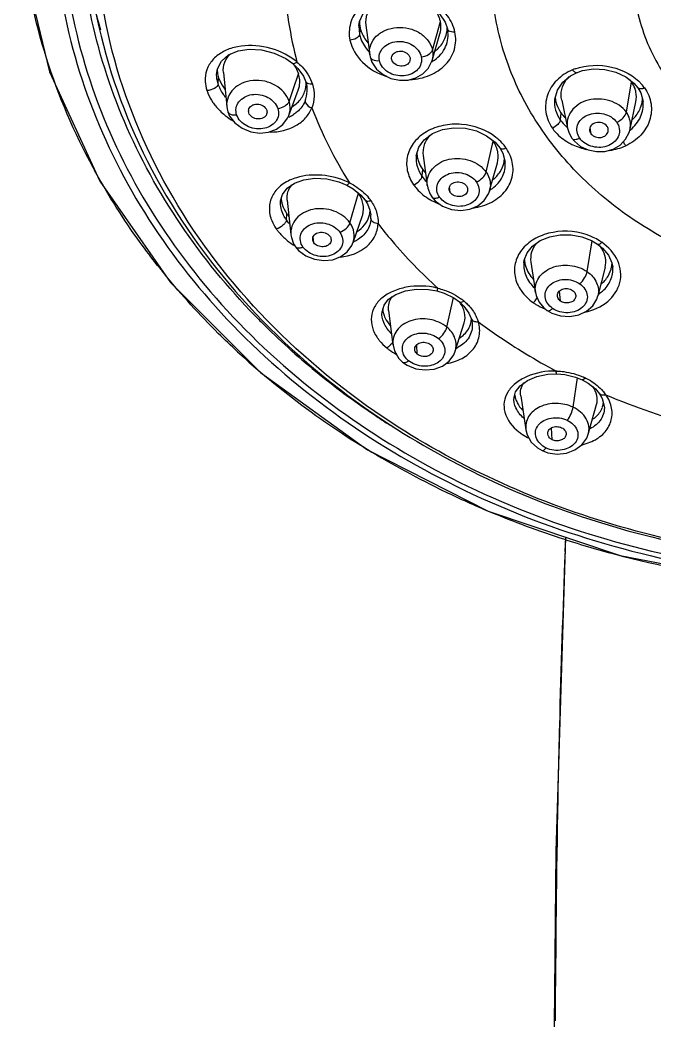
# Model space of a CAD drawing. Extents: x 0 to 1128, y 0 to 827.
# Drawn here: x 413.5 to 443.47, y 488.34 to 535.58 of the extents above; entities that cross this region are included whole.
import ezdxf

# ---------------------------------------------------------------- set-up
doc = ezdxf.new("R2010")
doc.units = 0
doc.header["$LTSCALE"] = 10
doc.header["$MEASUREMENT"] = 0
doc.layers.add('DEF_LAYER_ASSEM_MEMBER', color=7, linetype='CONTINUOUS')

msp = doc.modelspace()

# ---------------------------------------------------------------- linework, layer by layer
at = {"layer": 'DEF_LAYER_ASSEM_MEMBER', "color": 7, "linetype": 'Continuous'}
for p, q in [((433.306, 535.867), (433.569, 535.469)), ((429.499, 535.312), (429.499, 535.308)), ((429.825, 535.339), (430.007, 533.934)), ((433.569, 535.469), (433.677, 535.153)), ((432.948, 533.66), (433.321, 534.929)), ((433.699, 535.005), (433.699, 535.006)), ((430.007, 533.935), (430.022, 533.844)), ((430.022, 533.844), (430.023, 533.843)), ((431.91, 533.794), (431.905, 533.65)), ((426.383, 533.522), (426.621, 533.29)), ((431.045, 533.714), (431.041, 533.735)), ((422.789, 533.092), (422.789, 533.098)), ((423.105, 533.099), (423.259, 531.493)), ((427.048, 532.379), (427.048, 532.379)), ((442.669, 532.375), (442.804, 532.136)), ((426.189, 531.074), (426.636, 532.272)), ((442.804, 532.136), (442.91, 531.725)), ((423.258, 531.497), (423.259, 531.489)), ((438.735, 531.836), (438.734, 531.824)), ((439.068, 531.8), (439.342, 530.466)), ((442.304, 530.43), (442.57, 531.709)), ((442.914, 531.725), (442.914, 531.726)), ((423.31, 531.244), (423.31, 531.244)), ((423.31, 531.244), (423.396, 531.044)), ((424.298, 531.192), (424.286, 531.251)), ((426.19, 531.074), (426.191, 531.076)), ((439.341, 530.465), (439.341, 530.464)), ((440.463, 530.192), (440.406, 530.504)), ((435.526, 530.114), (435.925, 529.806)), ((439.541, 530.006), (439.667, 529.851)), ((442.252, 530.271), (442.295, 530.432)), ((442.3, 530.411), (442.304, 530.43)), ((435.925, 529.806), (436.143, 529.551)), ((436.143, 529.551), (436.289, 529.292)), ((432.206, 529.168), (432.205, 529.165)), ((432.532, 529.183), (432.724, 527.76)), ((436.289, 529.292), (436.398, 528.869)), ((435.668, 527.528), (436.031, 528.838)), ((436.4, 528.869), (436.399, 528.874)), ((432.726, 527.748), (432.724, 527.76)), ((432.934, 527.231), (433.091, 527.046)), ((433.812, 527.43), (433.76, 527.561)), ((425.801, 527.032), (425.802, 527.039)), ((426.113, 527.071), (426.285, 525.446)), ((429.794, 527.067), (429.896, 526.901)), ((429.225, 525.084), (429.663, 526.344)), ((430.056, 526.381), (430.056, 526.381)), ((426.289, 525.444), (426.291, 525.432)), ((440.015, 525.347), (440.482, 525.168)), ((426.5, 524.879), (426.651, 524.699)), ((429.226, 525.085), (429.226, 525.086)), ((440.482, 525.168), (440.76, 525.004)), ((437.613, 524.156), (437.829, 522.713)), ((441.117, 523.906), (440.774, 522.553)), ((441.478, 523.908), (441.477, 523.909)), ((434.248, 522.27), (434.45, 522.077)), ((430.589, 521.809), (430.589, 521.809)), ((430.898, 521.869), (431.099, 520.24)), ((434.799, 521.486), (434.8, 521.485)), ((434.8, 521.486), (434.843, 521.268)), ((434.046, 519.956), (434.467, 521.287)), ((434.843, 521.268), (434.844, 521.259)), ((431.107, 520.241), (431.108, 520.231)), ((431.561, 519.428), (431.773, 519.282)), ((440.039, 518.598), (440.311, 518.445)), ((436.818, 517.773), (436.887, 518.023)), ((437.134, 517.839), (437.371, 516.23)), ((440.859, 517.932), (440.985, 517.713)), ((440.985, 517.713), (441.078, 517.355)), ((440.323, 516.031), (440.716, 517.428)), ((440.323, 516.03), (440.323, 516.031)), ((439.252, 511.167), (438.793, 496.33))]:
    msp.add_line(p, q, dxfattribs=at)
at = {"layer": 'DEF_LAYER_ASSEM_MEMBER', "color": 9, "linetype": 'Continuous'}
for p, q in [((429.499, 535.308), (429.524, 534.901)), ((429.553, 535.224), (429.524, 534.901)), ((432.968, 534.154), (433.343, 535.511)), ((431.045, 533.714), (431.042, 533.735)), ((422.854, 532.567), (422.879, 532.852)), ((426.41, 532.348), (426.645, 533.041)), ((426.203, 531.738), (426.41, 532.348)), ((442.123, 531.22), (442.362, 532.662)), ((439.026, 531.202), (438.999, 530.859)), ((435.504, 528.397), (435.834, 529.856)), ((432.5, 528.531), (432.475, 528.201)), ((433.812, 527.43), (433.78, 527.704)), ((429.077, 526.004), (429.474, 527.398)), ((426.074, 526.142), (426.097, 526.432)), ((430.061, 526.205), (430.056, 526.381)), ((427.369, 525.065), (427.345, 525.349)), ((440.27, 523.703), (440.5, 525.157)), ((433.649, 521.081), (433.955, 522.473)), ((439.014, 522.307), (438.97, 522.797)), ((432.255, 519.804), (432.224, 520.246)), ((439.607, 517.302), (439.814, 518.688)), ((438.621, 515.767), (438.593, 516.333)), ((439.25, 511.183), (439.224, 510.499))]:
    msp.add_line(p, q, dxfattribs=at)
at = {"layer": 'DEF_LAYER_ASSEM_MEMBER', "color": 7, "linetype": 'Continuous'}
for points in [[(413.504, 539.168), (413.583, 538.558), (414.898, 533.127), (417.263, 527.964), (420.607, 523.195), (424.854, 518.94), (429.904, 515.296), (435.601, 512.398), (441.82, 510.3), (447.946, 509.132)], [(429.5, 535.308), (429.533, 535.501), (429.7, 535.886), (429.993, 536.215), (430.399, 536.469), (430.884, 536.63), (431.414, 536.684), (431.953, 536.625), (432.47, 536.465), (432.931, 536.208), (433.306, 535.867)], [(433.677, 535.153), (433.684, 535.119), (433.699, 535.004)], [(422.789, 533.092), (422.822, 533.276), (423.008, 533.632), (423.35, 533.927), (423.804, 534.121), (424.323, 534.2), (424.907, 534.166), (425.505, 534.016), (426.055, 533.758), (426.383, 533.522)], [(430.023, 533.843), (430.113, 533.58), (430.329, 533.262), (430.636, 533.004), (431.008, 532.822), (431.412, 532.732), (431.818, 532.742), (432.19, 532.846), (432.512, 533.031), (432.765, 533.288), (432.931, 533.601), (432.95, 533.661)], [(426.621, 533.29), (426.876, 532.925), (426.988, 532.666)], [(438.741, 531.836), (438.864, 532.272), (439.119, 532.648), (439.482, 532.946), (439.762, 533.09)], [(439.762, 533.09), (440.057, 533.188), (440.566, 533.264), (441.104, 533.237), (441.628, 533.11), (442.099, 532.891), (442.478, 532.6), (442.669, 532.375)], [(426.988, 532.666), (427.002, 532.621), (427.039, 532.449), (427.047, 532.379)], [(423.259, 531.489), (423.275, 531.38), (423.31, 531.244)], [(423.396, 531.044), (423.644, 530.718), (423.986, 530.464), (424.39, 530.298), (424.818, 530.234), (425.233, 530.277), (425.601, 530.418), (425.906, 530.641), (426.129, 530.937), (426.191, 531.076)], [(432.206, 529.168), (432.322, 529.572), (432.585, 529.929), (432.969, 530.217), (433.445, 530.408), (433.976, 530.491), (434.521, 530.469), (435.048, 530.341), (435.526, 530.114)], [(439.341, 530.464), (439.414, 530.233), (439.541, 530.006)], [(439.667, 529.851), (439.958, 529.614), (440.311, 529.447), (440.704, 529.366), (441.107, 529.378), (441.492, 529.482), (441.825, 529.676), (442.083, 529.946), (442.252, 530.271)], [(425.802, 527.039), (425.885, 527.336), (426.114, 527.647), (426.456, 527.884), (426.897, 528.038), (427.423, 528.107), (427.99, 528.077), (428.553, 527.943), (428.928, 527.787)], [(428.928, 527.787), (429.227, 527.612), (429.595, 527.306), (429.794, 527.067)], [(432.73, 527.748), (432.748, 527.646), (432.857, 527.357), (432.934, 527.231)], [(433.091, 527.046), (433.441, 526.793), (433.862, 526.637), (434.309, 526.587), (434.74, 526.648), (435.115, 526.813), (435.411, 527.061), (435.614, 527.376), (435.669, 527.531)], [(429.896, 526.901), (430.017, 526.597), (430.056, 526.381)], [(426.291, 525.432), (426.31, 525.309), (426.418, 525.013), (426.5, 524.879)], [(437.282, 524.112), (437.301, 524.238), (437.438, 524.591), (437.692, 524.908), (438.056, 525.166), (438.501, 525.348), (438.995, 525.443), (439.51, 525.442), (440.015, 525.347)], [(426.651, 524.699), (426.991, 524.447), (427.399, 524.285), (427.835, 524.224), (428.26, 524.266), (428.638, 524.41), (428.941, 524.638), (429.159, 524.932), (429.226, 525.086)], [(440.76, 525.004), (440.998, 524.809), (441.273, 524.474), (441.439, 524.109), (441.477, 523.91)], [(430.589, 521.809), (430.684, 522.126), (430.901, 522.4), (431.246, 522.629), (431.698, 522.795), (432.221, 522.878), (432.78, 522.865), (433.173, 522.795)], [(433.173, 522.795), (433.519, 522.686), (433.975, 522.463), (434.248, 522.27)], [(437.838, 522.715), (437.869, 522.57), (438.006, 522.258), (438.228, 521.988), (438.381, 521.865)], [(438.381, 521.865), (438.605, 521.737), (439.019, 521.608), (439.455, 521.585), (439.873, 521.661), (440.242, 521.83), (440.532, 522.084), (440.723, 522.397), (440.775, 522.553)], [(434.45, 522.077), (434.689, 521.744), (434.8, 521.485)], [(431.108, 520.231), (431.176, 519.958), (431.38, 519.609), (431.561, 519.428)], [(431.773, 519.282), (432.18, 519.119), (432.618, 519.061), (433.049, 519.104), (433.438, 519.245), (433.753, 519.477), (433.972, 519.777), (434.046, 519.956)], [(436.887, 518.023), (437.101, 518.311), (437.447, 518.564), (437.893, 518.754), (438.414, 518.863), (438.832, 518.88)], [(438.832, 518.88), (439.212, 518.847), (439.723, 518.725), (440.039, 518.598)], [(440.311, 518.445), (440.662, 518.164), (440.859, 517.932)], [(437.379, 516.239), (437.443, 515.993), (437.631, 515.659), (437.921, 515.384), (438.141, 515.255)], [(438.141, 515.255), (438.41, 515.155), (438.859, 515.094), (439.299, 515.142), (439.696, 515.288), (440.023, 515.524), (440.249, 515.837), (440.323, 516.03)], [(438.793, 496.33), (438.597, 476.592), (438.164, 456.059)]]:
    msp.add_lwpolyline(points, dxfattribs=at)
for centre, radius, start, end in [((442.735, 542.364), 26.452, 190.9383, 195.9037), ((430.869, 535.503), 1.346, 179.7537, 188.2077), ((430.846, 535.5), 1.323, 188.2288, 192.0418), ((432.178, 535.263), 1.191, 2.4424, 12.0396), ((432.258, 535.252), 1.412, 350.471, 357.5747), ((432.27, 535.25), 1.4, 336.9658, 350.4547), ((425.006, 532.445), 1.75, 33.4831, 37.9253), ((424.094, 533.275), 1.285, 181.5215, 187.7218), ((440.403, 531.927), 1.392, 136.0123, 143.7972), ((440.452, 531.882), 1.458, 134.8106, 136.0607), ((425.665, 532.64), 1.351, 349.1422, 357.9572), ((441.178, 531.834), 1.444, 34.9753, 40.0772), ((441.258, 531.891), 1.346, 34.3478, 34.9407), ((440.142, 532.027), 1.383, 183.1398, 187.65), ((440.142, 532.028), 1.384, 187.6505, 188.1453), ((440.152, 532.029), 1.393, 188.1632, 197.5555), ((441.448, 531.963), 1.439, 342.0053, 350.7785), ((441.485, 531.956), 1.402, 350.8038, 356.3652), ((424.564, 531.277), 0.279, 170.3718, 185.384), ((434.647, 529.027), 1.448, 34.9512, 37.6625), ((434.702, 529.065), 1.381, 26.3446, 34.9676), ((434.771, 529.099), 1.304, 17.2586, 26.3435), ((433.572, 529.365), 1.343, 182.8253, 188.1027), ((433.656, 529.378), 1.428, 188.1604, 197.6405), ((435.087, 529.118), 1.284, 349.0835, 356.3118), ((433.936, 529.537), 1.753, 215.0126, 221.6456), ((426.997, 527.227), 1.173, 183.0997, 189.0005), ((428.153, 526.476), 1.611, 34.9453, 36.5035), ((428.442, 526.635), 1.279, 18.5144, 18.9616), ((427.674, 527.536), 1.925, 214.9795, 219.118), ((428.873, 526.641), 1.152, 342.3645, 347.2741), ((428.826, 526.651), 1.2, 347.3274, 357.7295), ((439.727, 524.011), 1.457, 31.6669, 38.5471), ((438.548, 524.332), 1.24, 183.0977, 184.2444), ((438.57, 524.334), 1.263, 184.2606, 189.4618), ((440.193, 524.161), 1.255, 349.2909, 350.0628), ((440.2, 524.16), 1.248, 350.0607, 357.9418), ((433.004, 521.329), 1.558, 37.0882, 37.7076), ((433.016, 521.338), 1.543, 36.5051, 37.0882), ((448.477, 544.827), 33.298, 224.1676, 225.3286), ((431.725, 522.024), 1.112, 184.2399, 190.5551), ((449.354, 545.748), 34.57, 225.3681, 231.0587), ((433.726, 521.543), 1.087, 342.1003, 345.2897), ((433.725, 521.543), 1.088, 345.2899, 345.7509), ((433.715, 521.545), 1.098, 345.7794, 356.7846), ((450.519, 547.199), 36.431, 231.0683, 236.3683), ((437.884, 518.014), 1.04, 184.8504, 192.6908), ((440.002, 517.655), 1.047, 339.1458, 341.7615), ((440.004, 517.654), 1.044, 341.7615, 343.8902), ((440.006, 517.653), 1.043, 343.9028, 354.3808), ((451.104, 548.054), 37.467, 236.3477, 237.2846), ((451.207, 548.213), 37.656, 237.284, 237.4908), ((451.256, 548.291), 37.748, 237.4908, 237.7228)]:
    msp.add_arc(centre, radius, start, end, dxfattribs=at)
at = {"layer": 'DEF_LAYER_ASSEM_MEMBER', "color": 9, "linetype": 'Continuous'}
for centre, radius, start, end in [((445.483, 538.547), 19.546, 183.4128, 194.6816), ((431.556, 535.554), 2.163, 223.2976, 223.6196), ((424.805, 531.496), 2.745, 49.8517, 52.2764), ((431.975, 535.241), 1.9, 300.3234, 301.4505), ((431.986, 535.223), 1.88, 301.4519, 301.8104), ((440.571, 530.857), 2.567, 109.73, 112.6088), ((441.312, 531.202), 2.035, 35.023, 40.8317), ((446.956, 539.081), 21.114, 201.2468, 211.9837), ((425.389, 533.802), 3.508, 230.9837, 238.9521), ((425.507, 532.6), 1.739, 292.4033, 294.2143), ((425.547, 532.514), 1.644, 294.1643, 301.5444), ((441.289, 530.63), 1.026, 348.8127, 356.4852), ((434.388, 528.026), 2.554, 49.2567, 52.0007), ((441.191, 531.808), 1.801, 307.3917, 308.5825), ((434.683, 528.311), 2.143, 35.0112, 40.4445), ((440.952, 532.185), 2.787, 277.8724, 294.0843), ((444.17, 543.323), 30.939, 208.4068, 208.6711), ((427.67, 525.147), 3.075, 63.411, 64.7194), ((433.722, 527.895), 1.007, 185.8895, 187.696), ((434.723, 529.089), 1.813, 302.1401, 306.4217), ((428.158, 525.705), 2.331, 35.1313, 39.7498), ((434.709, 529.11), 1.838, 301.3709, 302.1484), ((434.341, 529.623), 2.928, 239.335, 242.632), ((434.393, 529.726), 3.043, 242.646, 248.1481), ((439.306, 522.629), 2.965, 65.0916, 67.6921), ((439.369, 522.761), 2.818, 58.3557, 65.1345), ((428.081, 527.61), 3.131, 229.4336, 230.9667), ((428.226, 527.794), 3.365, 231.0235, 238.3071), ((428.583, 526.65), 1.675, 292.4902, 293.505), ((428.611, 526.589), 1.608, 293.4698, 299.9189), ((439.475, 522.936), 2.613, 55.2898, 58.3153), ((446.49, 544.866), 33.729, 218.2247, 219.2123), ((432.429, 519.711), 3.307, 76.1881, 76.6327), ((432.7, 520.181), 2.765, 50.6003, 53.5213), ((433.355, 520.783), 1.865, 17.3135, 29.2169), ((439.416, 524.768), 3.045, 247.8785, 248.1691), ((430.293, 520.919), 0.968, 319.993, 324.9861), ((430.321, 520.899), 0.933, 325.0124, 326.9122), ((433.468, 521.502), 1.544, 294.219, 297.851), ((448.868, 547.115), 37.005, 227.3012, 229.0915), ((450.073, 548.563), 38.889, 229.1464, 235.6968), ((432.42, 520.206), 0.916, 222.1159, 230.4854), ((438.711, 515.492), 3.52, 87.8351, 88.4629), ((438.799, 515.777), 3.221, 64.6692, 66.3528), ((439.355, 516.611), 2.208, 35.3886, 41.157), ((453.444, 546.816), 31.428, 246.9808, 255.2238), ((450.928, 549.801), 40.393, 235.684, 238.2311), ((438.664, 518.171), 2.595, 231.3101, 236.1786), ((451.902, 551.424), 42.285, 238.2675, 243.9353), ((452.532, 552.701), 43.71, 243.9286, 246.8993), ((453.08, 554.008), 45.127, 246.9109, 251.7997), ((453.479, 555.2), 46.384, 251.7905, 255.1471), ((1210.478, 481.478), 771.799, 177.845028, 178.456591), ((453.874, 556.789), 48.021, 255.1781, 262.9147)]:
    msp.add_arc(centre, radius, start, end, dxfattribs=at)
for points, start_tangent, end_tangent in [([(453.992, 573.396), (439.84, 571.195), (427.624, 564.894), (419.016, 555.354), (416.457, 549.765), (415.193, 543.881), (415.268, 537.905), (416.679, 532.044), (419.377, 526.5), (423.27, 521.464), (434.064, 513.587), (447.584, 509.491)], (-1, 0), (0.990632, -0.136562)), ([(453.992, 572.988), (439.981, 570.809), (427.886, 564.572), (419.36, 555.129), (416.825, 549.596), (415.571, 543.771), (415.642, 537.855), (417.035, 532.052), (419.703, 526.561), (423.553, 521.573), (434.234, 513.769), (447.616, 509.706)], (-1, 0), (0.990541, -0.137215)), ([(453.992, 522.756), (447.017, 523.903), (443.865, 525.294), (441.103, 527.168), (438.836, 529.45), (437.152, 532.055), (436.115, 534.88), (435.764, 537.819), (436.115, 540.758), (437.152, 543.583), (438.836, 546.188), (441.103, 548.47), (443.865, 550.343), (447.017, 551.735), (453.992, 552.882)], (-1, 0), (1, 0)), ([(431.044, 516.567), (425.156, 521.405), (420.724, 527.209), (417.972, 533.683), (417.039, 540.502)], (-0.83663, 0.547769), (0, 1)), ([(416.957, 528.604), (414.756, 533.769), (413.602, 539.161)], (-0.475728, 0.879592), (-0.112484, 0.993653)), ([(434.031, 535.007), (433.674, 535.775), (432.994, 536.393), (432.096, 536.768), (431.119, 536.848), (430.21, 536.62), (429.501, 536.122), (429.102, 535.422), (429.074, 534.625)], (-0.214794, 0.976659), (0.204982, -0.978766)), ([(430.006, 533.938), (430.058, 534.402), (430.319, 534.806), (430.749, 535.094), (431.287, 535.225), (431.856, 535.176), (432.373, 534.959), (432.762, 534.599), (432.968, 534.154)], (-0.128146, 0.991755), (0.208589, -0.978003)), ([(429.524, 534.901), (429.38, 534.718), (429.073, 534.625)], (-0.090074, -0.995935), (-0.998052, -0.062381)), ([(429.524, 534.901), (429.589, 534.682), (429.982, 534.071)], (0.20868, -0.977984), (0.685786, -0.727803)), ([(431.908, 532.761), (432.847, 532.971), (433.586, 533.472), (434.002, 534.191), (434.031, 535.007)], (0.9989, 0.046882), (-0.195652, 0.980673)), ([(432.976, 533.626), (433.547, 534.227), (433.699, 535.005)], (0.849795, 0.527113), (-0.092886, 0.995677)), ([(433.707, 535.093), (433.677, 535.153)], (-0.654604, 0.755972), (-0.209602, 0.977787)), ([(434.031, 535.007), (433.935, 535.005), (433.707, 535.093)], (-0.995823, -0.091304), (-0.654604, 0.755972)), ([(426.484, 533.666), (425.161, 534.278), (423.761, 534.316), (423.164, 534.116), (422.69, 533.787), (422.37, 533.348), (422.242, 532.817)], (-0.790854, 0.612004), (-0.041105, -0.999155)), ([(429.074, 534.625), (429.665, 533.591), (430.797, 532.913)], (0.208227, -0.978081), (0.950743, -0.309979)), ([(430.466, 533.66), (430.477, 533.978), (430.637, 534.26), (430.919, 534.465), (431.28, 534.563), (431.669, 534.537), (432.025, 534.391), (432.295, 534.147), (432.436, 533.842)], (-0.20868, 0.977984), (0.208654, -0.97799)), ([(430.023, 533.843), (430.062, 533.767)], (0.21157, -0.977363), (0.661075, -0.75032)), ([(430.062, 533.767), (430.132, 533.713), (430.466, 533.66)], (0.661075, -0.75032), (0.995764, 0.091945)), ([(432.436, 533.842), (432.428, 533.524), (432.27, 533.241), (431.989, 533.036), (431.626, 532.94), (431.238, 532.969), (430.882, 533.115), (430.609, 533.357), (430.466, 533.66)], (0.208654, -0.97799), (-0.208679, 0.977984)), ([(432.436, 533.842), (432.783, 533.95), (432.968, 534.154)], (0.995764, 0.091944), (0.266605, 0.963806)), ([(432.968, 534.154), (432.949, 533.661)], (0.20873, -0.977973), (-0.27981, -0.960055)), ([(426.575, 533.594), (426.46, 533.523), (426.383, 533.522)], (-0.783634, -0.621222), (-0.764549, 0.644566)), ([(426.575, 533.593), (426.818, 533.36), (427.304, 532.553)], (0.762556, -0.646922), (0.31163, -0.950204)), ([(439.705, 533.273), (441.421, 533.354), (442.852, 532.533)], (0.941231, 0.337762), (0.653391, -0.757021)), ([(422.854, 532.567), (422.817, 532.701), (422.789, 533.092)], (-0.307928, 0.95141), (0.087121, 0.996198)), ([(439.584, 533.227), (438.838, 532.729), (438.398, 532.029), (438.32, 531.236), (438.628, 530.469)], (-0.919789, -0.392413), (0.573328, -0.819326)), ([(439.762, 533.09), (439.683, 533.113), (439.584, 533.227)], (-0.923528, -0.383532), (-0.553192, 0.833054)), ([(422.243, 532.815), (422.242, 532.678), (422.323, 532.252)], (-0.050587, -0.99872), (0.313809, -0.949486)), ([(422.854, 532.567), (422.675, 532.349), (422.323, 532.252)], (-0.087904, -0.996129), (-0.999901, 0.014048)), ([(423.203, 531.94), (423.091, 532.091), (422.854, 532.567)], (-0.624737, 0.780836), (-0.308976, 0.95107)), ([(426.203, 531.738), (425.562, 532.486), (425.052, 532.683), (424.503, 532.722), (423.989, 532.594), (423.582, 532.319), (423.325, 531.938), (423.258, 531.497)], (-0.308447, 0.951242), (0.086398, -0.996261)), ([(426.959, 531.75), (427.053, 532.216), (427.048, 532.379)], (0.370899, 0.928673), (-0.092975, 0.995668)), ([(427.304, 532.553), (427.192, 532.55), (426.988, 532.666)], (-0.99258, -0.121594), (-0.309364, 0.950944)), ([(427.304, 532.553), (427.388, 531.979), (427.277, 531.429)], (0.305672, -0.952137), (-0.361573, -0.932344)), ([(442.979, 532.37), (443.283, 531.619), (443.216, 530.841), (442.801, 530.148), (442.09, 529.641)], (0.572181, -0.820127), (-0.909081, -0.416619)), ([(442.979, 532.37), (442.878, 532.335), (442.669, 532.375)], (-0.914083, -0.405527), (-0.571301, 0.820741)), ([(422.323, 532.252), (422.375, 532.109), (422.608, 531.688)], (0.302478, -0.953156), (0.573063, -0.819511)), ([(423.728, 531.106), (423.705, 531.425), (423.835, 531.716), (424.443, 532.055), (424.833, 532.051), (425.204, 531.926), (425.673, 531.401)], (-0.308442, 0.951243), (0.30847, -0.951234)), ([(422.609, 531.686), (422.731, 531.523), (423.18, 531.077)], (0.569832, -0.821761), (0.776232, -0.630448)), ([(425.304, 530.289), (426.523, 530.592), (426.979, 530.955), (427.276, 531.429)], (0.999991, -0.004175), (0.368171, 0.929758)), ([(425.673, 531.401), (426.011, 531.526), (426.203, 531.738)], (0.988702, 0.149896), (0.321943, 0.946759)), ([(426.191, 531.076), (426.242, 531.572), (426.203, 531.738)], (0.350011, 0.936746), (-0.30849, 0.951228)), ([(426.959, 531.75), (426.585, 531.241), (426.407, 531.113)], (-0.369877, -0.929081), (-0.851677, -0.524067)), ([(426.959, 531.75), (426.983, 531.66), (427.276, 531.429)], (0.034077, -0.999419), (0.945114, -0.32674)), ([(438.734, 531.824), (438.777, 531.329), (438.999, 530.859)], (-0.09301, -0.995665), (0.572807, -0.81969)), ([(442.123, 531.22), (441.333, 531.763), (440.822, 531.847), (440.311, 531.791), (439.525, 531.279), (439.344, 530.887), (439.341, 530.465)], (-0.57275, 0.81973), (0.201938, -0.979398)), ([(442.314, 530.4), (442.791, 531.004), (442.914, 531.725)], (0.781695, 0.62366), (-0.093061, 0.99566)), ([(423.31, 531.244), (423.36, 531.171), (423.519, 531.104), (423.728, 531.106)], (0.311708, -0.950178), (0.988708, 0.149857)), ([(425.673, 531.401), (425.698, 531.081), (425.572, 530.789), (424.963, 530.452), (424.573, 530.458), (424.202, 530.584), (423.728, 531.106)], (0.30847, -0.951234), (-0.308442, 0.951243)), ([(439.922, 529.997), (439.796, 530.301), (439.822, 530.615), (439.996, 530.892), (440.291, 531.09), (440.661, 531.179), (441.051, 531.146), (441.664, 530.752)], (-0.572747, 0.819732), (0.572727, -0.819746)), ([(441.664, 530.752), (441.97, 530.963), (442.123, 531.22)], (0.917482, 0.397778), (0.162985, 0.986629)), ([(442.313, 530.568), (442.276, 530.904), (442.123, 531.22)], (0.060864, 0.998146), (-0.572698, 0.819767)), ([(435.961, 530.039), (434.343, 530.649), (433.469, 530.596), (432.694, 530.306), (432.113, 529.814), (431.795, 529.181), (431.783, 528.481), (432.079, 527.801)], (-0.787932, 0.615763), (0.571396, -0.820675)), ([(438.999, 530.859), (438.883, 530.646), (438.628, 530.469)], (-0.077379, -0.997002), (-0.918517, -0.395382)), ([(438.628, 530.469), (438.784, 530.273), (439.399, 529.786)], (0.571745, -0.820432), (0.870723, -0.491774)), ([(438.999, 530.859), (439.071, 530.764), (439.329, 530.503)], (0.5727, -0.819765), (0.76931, -0.638876)), ([(441.664, 530.752), (441.788, 530.448), (441.758, 530.134), (441.585, 529.857), (441.291, 529.658), (440.922, 529.567), (440.532, 529.6), (439.922, 529.997)], (0.572728, -0.819746), (-0.572747, 0.819732)), ([(439.541, 530.006), (439.599, 529.96), (439.745, 529.946), (439.922, 529.997)], (0.572124, -0.820167), (0.917476, 0.397791)), ([(436.314, 529.701), (436.055, 529.961)], (-0.648197, 0.761472), (-0.757545, 0.652783)), ([(436.143, 529.551), (436.189, 529.515), (436.439, 529.541)], (0.571845, -0.820361), (0.923406, 0.383824)), ([(436.683, 529.058), (436.513, 529.424), (436.439, 529.541)], (-0.320831, 0.947136), (-0.565181, 0.824967)), ([(439.399, 529.786), (439.599, 529.684), (440.253, 529.467)], (0.870723, -0.491774), (0.978094, -0.208165)), ([(442.09, 529.641), (442.06, 529.685), (441.978, 529.838)], (-0.591996, 0.805941), (-0.402583, 0.915384)), ([(432.205, 529.165), (432.251, 528.673), (432.475, 528.2)], (-0.09273, -0.995691), (0.572727, -0.819746)), ([(432.721, 527.792), (432.763, 528.194), (432.968, 528.556), (433.312, 528.838), (433.758, 529.007), (434.256, 529.044), (434.749, 528.946), (435.504, 528.397)], (-0.102608, 0.994722), (0.572621, -0.819821)), ([(434.879, 526.702), (435.771, 526.987), (436.429, 527.537), (436.751, 528.265), (436.683, 529.058)], (0.990504, 0.137484), (-0.320831, 0.947136)), ([(435.799, 527.63), (436.277, 528.186), (436.398, 528.869)], (0.804565, 0.593865), (-0.090897, 0.99586)), ([(419.993, 523.996), (419.174, 525.081), (417.025, 528.479)], (-0.618738, 0.785598), (-0.479781, 0.877388)), ([(426.555, 528.135), (425.927, 527.841), (425.492, 527.403), (425.283, 526.858), (425.336, 526.246)], (-0.957809, -0.287405), (0.293209, -0.956048)), ([(428.983, 527.927), (427.747, 528.25), (426.555, 528.135)], (-0.904205, 0.427098), (-0.957809, -0.287405)), ([(432.079, 527.801), (432.349, 527.978), (432.475, 528.201)], (0.93401, 0.357246), (0.077379, 0.997002)), ([(432.475, 528.2), (432.687, 527.949)], (0.572727, -0.819746), (0.70805, -0.706162)), ([(433.303, 527.218), (433.181, 527.52), (433.21, 527.829), (433.382, 528.1), (433.674, 528.293), (434.041, 528.377), (434.429, 528.339), (435.036, 527.939)], (-0.572728, 0.819746), (0.572708, -0.819759)), ([(435.036, 527.939), (435.341, 528.142), (435.504, 528.397)], (0.923163, 0.384408), (0.220556, 0.975374)), ([(435.504, 528.397), (435.685, 527.973), (435.669, 527.531)], (0.572812, -0.819687), (-0.264086, -0.964499)), ([(428.928, 527.787), (428.976, 527.81), (429.046, 527.897)], (0.894109, -0.44785), (0.572064, 0.820209)), ([(429.047, 527.897), (429.306, 527.751), (429.95, 527.195)], (0.893118, -0.449822), (0.639161, -0.769073)), ([(432.079, 527.801), (432.234, 527.604), (432.848, 527.105)], (0.571596, -0.820535), (0.860089, -0.510143)), ([(435.036, 527.939), (435.161, 527.638), (435.136, 527.328), (434.963, 527.057), (434.67, 526.866), (434.302, 526.784), (433.913, 526.822), (433.303, 527.218)], (0.572708, -0.819759), (-0.572727, 0.819746)), ([(432.934, 527.231), (432.991, 527.186), (433.132, 527.171), (433.303, 527.218)], (0.572847, -0.819663), (0.923162, 0.38441)), ([(426.074, 526.142), (425.94, 526.367), (425.802, 527.032)], (-0.572025, 0.820236), (0.09081, 0.995868)), ([(429.077, 526.004), (428.32, 526.561), (427.826, 526.667), (427.327, 526.638), (426.88, 526.477), (426.539, 526.2), (426.336, 525.843), (426.289, 525.444)], (-0.572723, 0.819749), (0.091511, -0.995804)), ([(430.064, 527.046), (429.976, 527.022), (429.794, 527.067)], (-0.938844, -0.344342), (-0.571837, 0.820367)), ([(430.064, 527.046), (430.328, 526.51), (430.402, 525.956)], (0.570851, -0.821054), (-0.035937, -0.999354)), ([(425.337, 526.244), (425.383, 526.111), (425.598, 525.718)], (0.285025, -0.95852), (0.576691, -0.816962)), ([(426.074, 526.142), (426.032, 526.025), (425.914, 525.887), (425.598, 525.718)], (-0.07747, -0.996995), (-0.977767, -0.209697)), ([(426.218, 525.959), (426.074, 526.142)], (-0.660492, 0.750833), (-0.573457, 0.819236)), ([(426.858, 524.861), (426.734, 525.164), (426.764, 525.473), (426.937, 525.741), (427.23, 525.929), (427.6, 526.007), (427.99, 525.965), (428.602, 525.557)], (-0.572727, 0.819746), (0.572749, -0.819731)), ([(428.602, 525.557), (428.905, 525.752), (429.077, 526.004)], (0.928721, 0.370779), (0.273987, 0.961733)), ([(428.626, 524.392), (429.87, 524.892), (430.249, 525.373), (430.402, 525.956)], (0.995659, 0.09308), (0.043377, 0.999059)), ([(429.226, 525.086), (429.265, 525.551), (429.077, 526.004)], (0.327565, 0.944828), (-0.572772, 0.819715)), ([(430.061, 526.205), (429.875, 525.624), (429.413, 525.195)], (-0.04161, -0.999134), (-0.866372, -0.499399)), ([(430.402, 525.956), (430.164, 526.043), (430.061, 526.205)], (-0.993191, 0.116499), (-0.07711, 0.997023)), ([(430.402, 525.956), (431.049, 525.163), (433.218, 522.923)], (0.614499, -0.788918), (0.73942, -0.673245)), ([(425.598, 525.718), (425.693, 525.59), (426.044, 525.233)], (0.568314, -0.822811), (0.761816, -0.647794)), ([(428.602, 525.557), (428.728, 525.255), (428.702, 524.946), (428.529, 524.678), (428.234, 524.492), (427.864, 524.415), (427.473, 524.458), (426.858, 524.861)], (0.572749, -0.819731), (-0.572727, 0.819746)), ([(440.431, 525.372), (438.66, 525.556), (437.853, 525.28), (437.239, 524.798), (436.897, 524.17), (436.865, 523.477), (437.155, 522.804), (437.728, 522.238)], (-0.925129, 0.379654), (0.820867, -0.571119)), ([(426.5, 524.879), (426.556, 524.835), (426.692, 524.818), (426.858, 524.861)], (0.572599, -0.819835), (0.928736, 0.370741)), ([(440.155, 521.783), (441.242, 522.299), (441.813, 523.188), (441.851, 523.7), (441.713, 524.211), (440.963, 525.085)], (0.976682, 0.214693), (-0.817101, 0.576495)), ([(440.76, 525.004), (440.847, 525.005), (440.963, 525.084)], (0.821726, -0.569882), (0.742544, 0.669797)), ([(437.282, 524.112), (437.384, 523.495), (437.783, 522.931)], (-0.094223, -0.995551), (0.724914, -0.68884)), ([(437.828, 522.72), (437.842, 523.072), (437.983, 523.402), (438.596, 523.883), (439.458, 523.997), (440.27, 523.703)], (-0.148183, 0.98896), (0.821688, -0.569938)), ([(440.997, 522.784), (441.379, 523.303), (441.478, 523.908)], (0.755732, 0.654881), (-0.09271, 0.995693)), ([(423.773, 519.919), (422.863, 520.788), (420.357, 523.543)], (-0.7349, 0.678175), (-0.632187, 0.774815)), ([(439.923, 523.127), (440.149, 523.407), (440.27, 523.703)], (0.742174, 0.670207), (0.156763, 0.987636)), ([(440.27, 523.703), (440.717, 523.177), (440.8, 522.867), (440.775, 522.554)], (0.821846, -0.569709), (-0.245449, -0.96941)), ([(433.194, 522.929), (431.732, 522.964), (431.094, 522.769), (430.586, 522.457), (430.246, 522.051), (430.091, 521.579), (430.133, 521.072), (430.383, 520.56)], (-0.972907, 0.231198), (0.576355, -0.817199)), ([(433.218, 522.923), (433.203, 522.871), (433.189, 522.829), (433.179, 522.803), (433.173, 522.795)], (-0.27866, -0.96039), (-0.970922, 0.239397)), ([(433.218, 522.923), (433.524, 522.832), (434.344, 522.404)], (0.970496, -0.241115), (0.803993, -0.594639)), ([(438.636, 521.966), (438.395, 522.214), (438.289, 522.513), (438.332, 522.815), (438.518, 523.077), (438.82, 523.259), (439.193, 523.332), (439.923, 523.127)], (-0.821772, 0.569817), (0.82176, -0.569834)), ([(439.923, 523.127), (440.167, 522.88), (440.275, 522.582), (440.232, 522.279), (440.045, 522.018), (439.741, 521.838), (439.367, 521.765), (438.636, 521.966)], (0.82176, -0.569834), (-0.821772, 0.569817)), ([(437.728, 522.238), (437.774, 522.281), (437.916, 522.464)], (0.75918, 0.650881), (0.525524, 0.850779)), ([(440.813, 522.646), (440.997, 522.784)], (0.838766, 0.544493), (0.755732, 0.654881)), ([(434.248, 522.27), (434.284, 522.255), (434.455, 522.317)], (0.771535, -0.636186), (0.8226, 0.56862)), ([(434.455, 522.317), (434.613, 522.174), (434.983, 521.694)], (0.76972, -0.638381), (0.48747, -0.87314)), ([(437.728, 522.238), (437.854, 522.156), (438.269, 521.947)], (0.820974, -0.570965), (0.926387, -0.376573)), ([(438.381, 521.865), (438.491, 521.867), (438.636, 521.966)], (0.821532, -0.570163), (0.742169, 0.670213)), ([(431.018, 520.789), (430.671, 521.299), (430.589, 521.809)], (-0.696954, 0.717116), (0.093094, 0.995657)), ([(433.649, 521.081), (432.843, 521.443), (431.947, 521.385), (431.289, 520.929), (431.133, 520.599), (431.107, 520.241)], (-0.77085, 0.637017), (0.112596, -0.993641)), ([(434.8, 521.485), (434.813, 521.454), (434.898, 521.375)], (0.291779, -0.956486), (0.885553, -0.464538)), ([(433.261, 520.54), (433.509, 520.795), (433.649, 521.081)], (0.807301, 0.59014), (0.215059, 0.976601)), ([(433.625, 519.361), (434.365, 519.608), (434.902, 520.058), (435.175, 520.66), (435.136, 521.338)], (0.986316, 0.164865), (-0.290623, 0.956838)), ([(434.047, 519.957), (434.032, 520.551), (433.649, 521.081)], (0.300578, 0.953757), (-0.770893, 0.636965)), ([(434.844, 521.259), (434.696, 520.609), (434.189, 520.138)], (0.086189, -0.996279), (-0.883977, -0.46753)), ([(434.898, 521.375), (434.951, 521.353), (435.136, 521.338)], (0.885553, -0.464538), (0.995028, 0.099595)), ([(435.136, 521.338), (436.009, 520.71), (438.806, 519.011)], (0.799945, -0.600073), (0.882837, -0.469679)), ([(430.384, 520.559), (430.473, 520.441), (430.809, 520.106)], (0.572182, -0.820126), (0.773852, -0.633366)), ([(431.741, 519.591), (431.581, 519.863), (431.555, 520.155), (431.664, 520.427), (431.895, 520.644), (432.217, 520.774), (432.586, 520.801), (433.261, 520.54)], (-0.669782, 0.742558), (0.770872, -0.63699)), ([(433.261, 520.54), (433.479, 520.275), (433.556, 519.971), (433.479, 519.676), (433.261, 519.434), (432.935, 519.281), (432.551, 519.24), (431.837, 519.499)], (0.770872, -0.63699), (-0.770857, 0.637008)), ([(430.809, 520.106), (430.832, 520.119), (430.912, 520.175)], (0.892733, 0.450586), (0.773553, 0.633732)), ([(430.809, 520.106), (430.914, 520.023), (431.266, 519.796)], (0.76809, -0.640342), (0.874406, -0.485196)), ([(430.912, 520.175), (430.942, 520.201), (431.034, 520.297)], (0.773553, 0.633732), (0.642488, 0.766296)), ([(431.561, 519.428), (431.678, 519.415), (431.837, 519.499)], (0.770838, -0.637032), (0.807326, 0.590106)), ([(438.806, 519.011), (437.415, 518.744), (436.885, 518.424), (436.523, 518.017), (436.355, 517.554), (436.386, 517.068), (437.039, 516.147)], (-0.999675, 0.025505), (0.783878, -0.620915)), ([(438.832, 518.88), (438.824, 518.89), (438.817, 518.917), (438.806, 519.011)], (-0.999632, 0.027114), (-0.065544, 0.99785)), ([(438.844, 519.009), (439.167, 518.982), (440.091, 518.728)], (0.999286, -0.037772), (0.916018, -0.401138)), ([(440.177, 518.689), (440.097, 518.611), (440.039, 518.598)], (-0.627677, -0.778474), (-0.903017, 0.429605)), ([(440.177, 518.689), (440.42, 518.558), (441.017, 518.064)], (0.901949, -0.431843), (0.657865, -0.753136)), ([(437.275, 516.785), (436.91, 517.269), (436.818, 517.772)], (-0.739849, 0.672773), (0.092078, 0.995752)), ([(441.155, 517.89), (441.065, 517.868), (440.859, 517.932)], (-0.947172, -0.320725), (-0.57376, 0.819024)), ([(441.361, 517.495), (441.321, 517.596), (441.155, 517.89)], (-0.337895, 0.941184), (-0.574063, 0.818811)), ([(439.607, 517.302), (438.815, 517.482), (438.037, 517.317), (437.503, 516.858), (437.386, 516.557), (437.379, 516.239)], (-0.902534, 0.430618), (0.145785, -0.989316)), ([(439.333, 516.689), (439.508, 516.99), (439.607, 517.302)], (0.610753, 0.791821), (0.147948, 0.988995)), ([(440.324, 516.031), (440.35, 516.393), (440.23, 516.748), (439.607, 517.302)], (0.27005, 0.962846), (-0.902565, 0.430553)), ([(440.043, 515.535), (440.738, 515.82), (441.221, 516.275), (441.437, 516.856), (441.361, 517.495)], (0.970641, 0.240534), (-0.337895, 0.941184)), ([(441.078, 517.355), (440.924, 516.732), (440.397, 516.285)], (0.074872, -0.997193), (-0.900872, -0.434086)), ([(438.326, 515.384), (437.862, 515.872), (437.837, 516.173), (437.962, 516.453), (438.218, 516.671), (438.569, 516.792), (439.333, 516.689)], (-0.902541, 0.430603), (0.902551, -0.430584)), ([(453.992, 509.965), (441.843, 511.662), (431.044, 516.567)], (-1, 0), (-0.83663, 0.547769)), ([(439.333, 516.689), (439.802, 516.204), (439.827, 515.903), (439.7, 515.624), (439.442, 515.407), (439.091, 515.286), (438.326, 515.384)], (0.902551, -0.430584), (-0.902541, 0.430603)), ([(437.219, 516.015), (437.527, 515.836)], (0.830446, -0.557099), (0.89284, -0.450374)), ([(438.141, 515.255), (438.222, 515.277), (438.326, 515.384)], (0.901693, -0.432376), (0.610786, 0.791795)), ([(438.959, 502.265), (438.881, 498.816), (438.757, 488.34)], (-0.025916, -0.999664), (-0.007874, -0.999969))]:
    msp.add_spline(points, degree=3, dxfattribs=dict(at, start_tangent=start_tangent, end_tangent=end_tangent))
at = {"layer": 'DEF_LAYER_ASSEM_MEMBER', "color": 7, "linetype": 'Continuous'}
for points, start_tangent, end_tangent in [([(453.992, 547.1), (450.67, 546.695), (447.631, 545.515), (445.133, 543.66), (443.39, 541.287), (442.55, 538.6), (442.685, 535.827), (443.783, 533.205), (445.751, 530.956)], (-1, 0), (0.76261, -0.646859)), ([(424.592, 521.626), (418.428, 530.791), (416.83, 535.885), (416.292, 541.128)], (-0.696747, 0.717317), (0.000029, 1)), ([(416.592, 540.971), (417.555, 533.959), (420.391, 527.317), (424.945, 521.387), (430.978, 516.467)], (0, -1), (0.839046, -0.54406)), ([(430.167, 536.325), (429.881, 535.866), (429.825, 535.339)], (-0.694536, -0.719458), (0.127282, -0.991867)), ([(433.343, 535.511), (433.301, 535.661), (433.065, 536.086)], (-0.208651, 0.97799), (-0.61656, 0.787308)), ([(429.553, 535.224), (429.607, 535.035), (429.919, 534.503)], (0.20868, -0.977984), (0.645457, -0.763796)), ([(433.321, 534.929), (433.368, 535.314)], (0.28154, 0.959549), (-0.042385, 0.999101)), ([(433.09, 534.106), (433.239, 534.236), (433.558, 534.702)], (0.78952, 0.613725), (0.391825, 0.92004)), ([(423.104, 533.099), (423.166, 533.579), (423.431, 533.975)], (-0.096963, 0.995288), (0.723287, 0.690547)), ([(431.041, 533.735), (431.05, 533.847)], (-0.128046, 0.991768), (0.275994, 0.961159)), ([(431.05, 533.847), (431.21, 534.045), (431.342, 534.097), (431.489, 534.109), (431.764, 534.01), (431.91, 533.794)], (0.275994, 0.961159), (0.208655, -0.977989)), ([(426.465, 533.41), (426.521, 533.32), (426.645, 533.041)], (0.551289, -0.834315), (0.308459, -0.951238)), ([(431.905, 533.65), (431.747, 533.459), (431.617, 533.41), (431.47, 533.4), (431.194, 533.5), (431.045, 533.714)], (-0.28155, -0.959547), (-0.20868, 0.977984)), ([(422.821, 533.102), (422.879, 532.852)], (0.133642, -0.99103), (0.308442, -0.951243)), ([(422.879, 532.852), (422.931, 532.714), (423.168, 532.31)], (0.308442, -0.951243), (0.602876, -0.797835)), ([(426.636, 532.271), (426.687, 532.455), (426.645, 533.041)], (0.349513, 0.936931), (-0.308459, 0.951238)), ([(426.36, 531.499), (426.777, 531.883), (426.992, 532.386)], (0.852088, 0.523398), (0.189138, 0.981951)), ([(439.067, 531.8), (439.07, 532.293), (439.28, 532.749)], (-0.202543, 0.979273), (0.589817, 0.807537)), ([(442.528, 532.337), (442.369, 532.65)], (-0.326359, 0.945246), (-0.564214, 0.825629)), ([(442.57, 531.708), (442.57, 532.181), (442.528, 532.337)], (0.204292, 0.97891), (-0.326359, 0.945246)), ([(424.289, 531.323), (424.425, 531.53), (424.55, 531.59), (424.695, 531.61), (424.979, 531.528), (425.147, 531.321)], (0.166993, 0.985958), (0.308466, -0.951235)), ([(438.824, 531.609), (439.026, 531.202)], (0.301595, -0.953436), (0.572749, -0.81973)), ([(442.41, 530.875), (442.544, 531.021), (442.817, 531.518)], (0.717475, 0.696585), (0.30862, 0.951185)), ([(425.143, 531.129), (424.985, 530.957), (424.722, 530.906), (424.457, 530.997), (424.298, 531.192)], (-0.349948, -0.936769), (-0.308442, 0.951243)), ([(425.147, 531.321), (425.143, 531.129)], (0.308466, -0.951235), (-0.349948, -0.936769)), ([(439.026, 531.202), (439.225, 530.967)], (0.57275, -0.81973), (0.710521, -0.703676)), ([(441.21, 530.556), (440.979, 530.716), (440.68, 530.727), (440.446, 530.585), (440.39, 530.473), (440.388, 530.351)], (-0.572727, 0.819746), (0.196926, -0.980418)), ([(441.259, 530.321), (441.241, 530.5), (441.21, 530.556)], (0.206134, 0.978524), (-0.572727, 0.819746)), ([(432.836, 530.121), (432.576, 529.68), (432.532, 529.183)], (-0.673693, -0.739011), (0.133883, -0.990997)), ([(440.388, 530.351), (440.463, 530.191)], (0.196926, -0.980418), (0.587372, -0.809317)), ([(440.463, 530.191), (440.67, 530.059), (440.926, 530.039), (441.147, 530.138), (441.259, 530.321)], (0.709568, -0.704637), (0.206134, 0.978524)), ([(436.031, 528.838), (436.055, 529.324), (436.016, 529.486)], (0.267172, 0.963649), (-0.295787, 0.955254)), ([(432.295, 528.946), (432.436, 528.631), (432.5, 528.531)], (0.302094, -0.953278), (0.572727, -0.819746)), ([(435.812, 528.033), (436.162, 528.416), (436.348, 528.875)], (0.784679, 0.619902), (0.189646, 0.981853)), ([(426.113, 527.071), (426.15, 527.462), (426.336, 527.803)], (-0.104582, 0.994516), (0.640175, 0.768229)), ([(433.761, 527.561), (433.828, 527.79), (434.058, 527.926), (434.35, 527.909), (434.574, 527.747)], (-0.133756, 0.991014), (0.572709, -0.819759)), ([(434.574, 527.747), (434.607, 527.687), (434.622, 527.495)], (0.572709, -0.819759), (-0.266819, -0.963747)), ([(429.652, 527.051), (429.618, 527.14), (429.474, 527.398)], (-0.324932, 0.945738), (-0.572734, 0.819741)), ([(434.622, 527.495), (434.495, 527.323), (434.263, 527.244), (434.005, 527.283), (433.812, 527.43)], (-0.266819, -0.963747), (-0.572727, 0.819746)), ([(425.838, 527.043), (425.873, 526.89), (426.097, 526.432)], (0.155986, -0.987759), (0.572727, -0.819746)), ([(429.663, 526.344), (429.705, 526.511), (429.655, 527.042)], (0.328785, 0.944405), (-0.317541, 0.948245)), ([(429.413, 525.599), (429.76, 525.904), (429.971, 526.292)], (0.84606, 0.533088), (0.303128, 0.95295)), ([(427.316, 525.205), (427.389, 525.427), (427.62, 525.554), (427.909, 525.532), (428.13, 525.369)], (-0.10482, 0.994491), (0.572746, -0.819733)), ([(428.13, 525.369), (428.165, 525.305), (428.174, 525.104)], (0.572746, -0.819733), (-0.328494, -0.944506)), ([(427.369, 525.065), (427.316, 525.205)], (-0.572727, 0.819746), (-0.10482, 0.994491)), ([(428.174, 525.104), (428.04, 524.943), (427.81, 524.874), (427.558, 524.92), (427.369, 525.065)], (-0.328494, -0.944506), (-0.572727, 0.819746)), ([(437.873, 525.039), (437.646, 524.619), (437.613, 524.156)], (-0.639686, -0.768636), (0.148279, -0.988946)), ([(441.117, 523.906), (441.134, 524.346), (440.967, 524.776)], (0.245439, 0.969412), (-0.524232, 0.851575)), ([(437.325, 524.126), (437.376, 523.921), (437.725, 523.349)], (0.164157, -0.986434), (0.679437, -0.733734)), ([(440.93, 523.116), (441.256, 523.49), (441.426, 523.928)], (0.768337, 0.640046), (0.18582, 0.982584)), ([(438.867, 522.532), (438.912, 522.732), (439.091, 522.871), (439.342, 522.903), (439.579, 522.817)], (-0.148049, 0.98898), (0.821761, -0.569833)), ([(430.898, 521.869), (430.922, 522.216), (431.077, 522.529)], (-0.122203, 0.992505), (0.601922, 0.798555)), ([(439.014, 522.307), (438.958, 522.354), (438.867, 522.532)], (-0.821772, 0.569817), (-0.148049, 0.98898)), ([(439.726, 522.485), (439.629, 522.331), (439.444, 522.238), (439.219, 522.228), (439.014, 522.307)], (-0.245432, -0.969414), (-0.821772, 0.569817)), ([(439.579, 522.817), (439.709, 522.665), (439.726, 522.485)], (0.821761, -0.569833), (-0.245432, -0.969414)), ([(434.467, 521.287), (434.485, 521.77), (434.256, 522.256)], (0.300753, 0.953702), (-0.594888, 0.803808)), ([(430.632, 521.821), (430.683, 521.634)], (0.182813, -0.983148), (0.339371, -0.940653)), ([(430.683, 521.634), (430.734, 521.512), (430.974, 521.154)], (0.339371, -0.940653), (0.657964, -0.75305)), ([(434.236, 520.554), (434.414, 520.689), (434.76, 521.208)], (0.843346, 0.537371), (0.30736, 0.951593)), ([(432.134, 520.014), (432.189, 520.215), (432.381, 520.347), (432.641, 520.364), (432.876, 520.258)], (-0.12229, 0.992494), (0.77087, -0.636992)), ([(432.876, 520.258), (432.987, 520.105), (432.992, 519.935)], (0.77087, -0.636992), (-0.301499, -0.953467)), ([(432.255, 519.804), (432.208, 519.85), (432.134, 520.014)], (-0.770857, 0.637008), (-0.12229, 0.992494)), ([(432.992, 519.935), (432.883, 519.785), (432.687, 519.702), (432.456, 519.709), (432.255, 519.804)], (-0.301499, -0.953467), (-0.770857, 0.637008)), ([(437.134, 517.839), (437.146, 518.159), (437.28, 518.457)], (-0.149382, 0.98878), (0.566057, 0.824366)), ([(440.716, 517.428), (440.729, 517.851), (440.535, 518.274)], (0.270846, 0.962623), (-0.586102, 0.810237)), ([(436.87, 517.786), (436.919, 517.626)], (0.218988, -0.975728), (0.359755, -0.933047)), ([(436.919, 517.626), (436.972, 517.506), (437.22, 517.16)], (0.359755, -0.933047), (0.687067, -0.726594)), ([(440.533, 516.736), (440.682, 516.853), (440.98, 517.282)], (0.826572, 0.56283), (0.355987, 0.934491)), ([(430.978, 516.468), (441.824, 511.581), (453.988, 509.891)], (0.839042, -0.544067), (1, -0.00009)), ([(438.412, 516.026), (438.449, 516.207), (438.603, 516.341), (438.829, 516.389), (439.061, 516.337)], (-0.14602, 0.989282), (0.902549, -0.430587)), ([(439.061, 516.337), (439.241, 516.176), (439.268, 515.97)], (0.902549, -0.430587), (-0.270844, -0.962623)), ([(438.621, 515.767), (438.542, 515.816), (438.412, 516.026)], (-0.902541, 0.430603), (-0.14602, 0.989282)), ([(439.268, 515.97), (439.181, 515.833), (439.019, 515.743), (438.818, 515.719), (438.621, 515.767)], (-0.270844, -0.962623), (-0.902541, 0.430603))]:
    msp.add_spline(points, degree=3, dxfattribs=dict(at, start_tangent=start_tangent, end_tangent=end_tangent))

doc.saveas('drawing.dxf')
